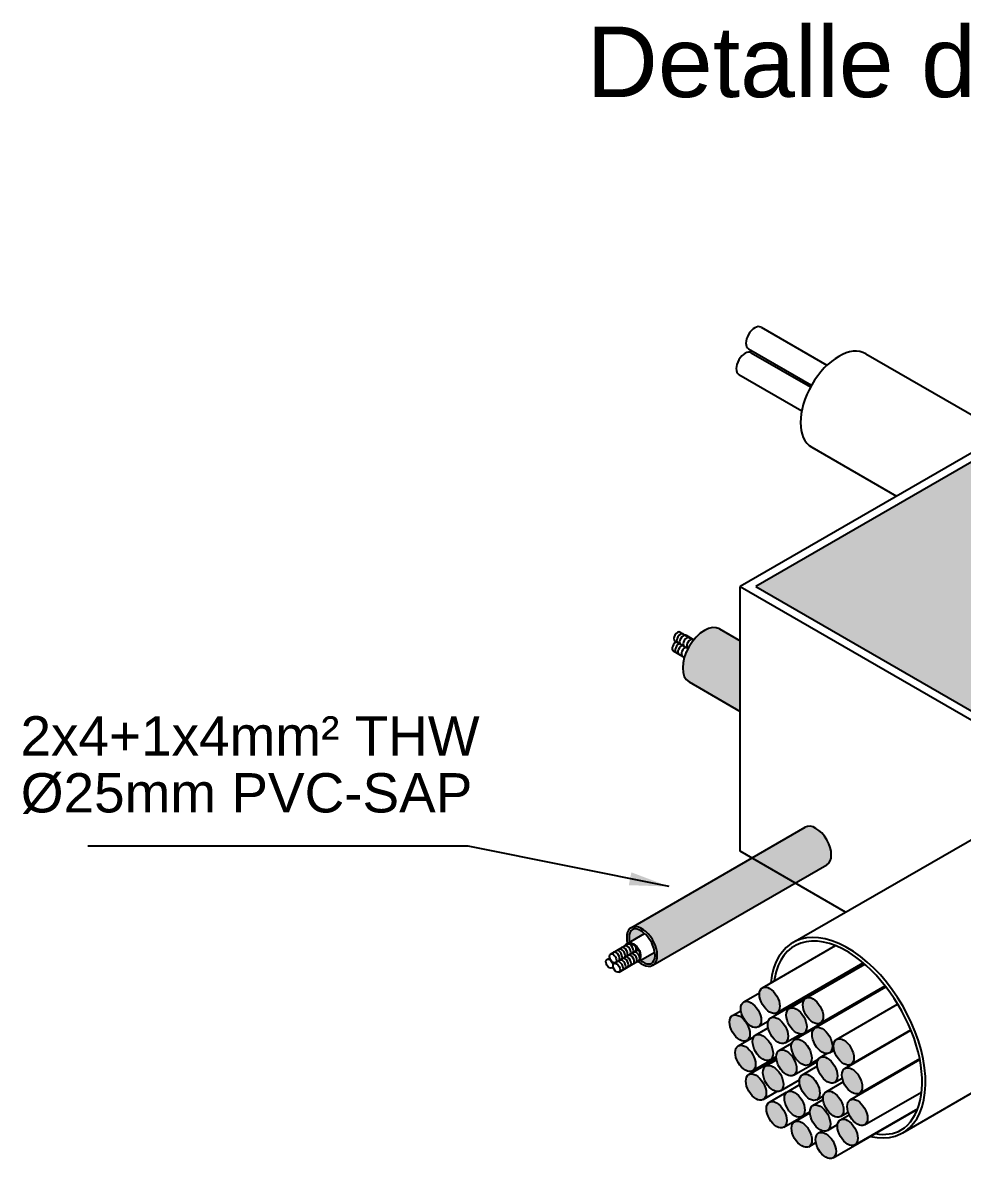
# Model space of a CAD drawing. Header units: millimetres. Extents: x 3354 to 3637, y 1117 to 1358.
# Drawn here: x 3613.99 to 3619.31, y 1351.71 to 1358.15 of the extents above; entities that cross this region are included whole.
import ezdxf

# ---------------------------------------------------------------- set-up
doc = ezdxf.new("R2010")
doc.units = ezdxf.units.MM
doc.layers.add('sombra', color=253, linetype='Continuous', lineweight=0)
doc.layers.add('TEXTO 1', color=255, linetype='Continuous', lineweight=18)
doc.layers.add('texto', color=7, linetype='Continuous', lineweight=9, true_color=0x000000)
doc.styles.add('1', font='arial.ttf')
doc.styles.get("Standard").update_dxf_attribs({"font": 'arial.ttf'})
doc.dimstyles.new('DIM_50DET', dxfattribs={"dimscale": 0.05, "dimtxt": 1.5, "dimasz": 2, "dimexe": 1, "dimexo": 1, "dimgap": 1, "dimtad": 1, "dimtih": 1, "dimtoh": 1, "dimzin": 0, "dimdsep": 46, "dimtxsty": 'Standard', "dimcen": 1, "dimclrd": 2, "dimclre": 2, "dimclrt": 2, "dimadec": 0, "dimazin": 0, "dimtfac": 1, "dimtofl": 0, "dimtmove": 2, "dimatfit": 3, "dimfxl": 1, "dimtolj": 1, "dimtzin": 0, "dimarcsym": 0})

msp = doc.modelspace()

# ---------------------------------------------------------------- hatches: boundary and pattern name
h = msp.add_hatch()
h.set_pattern_fill('DOTS', color=256, scale=0.03, angle=30, style=0)
h.set_pattern_definition([(29.99999999999999, (2684.757136628337, 727.2166966377812), (-0.003190270072383049, 0.05315070985523389), [0, -0.04762499999999999])])
edge = h.paths.add_edge_path()
edge.add_line((3622.835554904106, 1353.222314704794), (3622.339128960191, 1353.508926357145))
edge.add_ellipse((3622.492222069116, 1353.774091400091), major_axis=(-0.1530931089237246, -0.2651650429450846), ratio=0.5773502691875979, start_angle=180, end_angle=360, ccw=False)
edge.add_line((3622.64531517804, 1354.039256443036), (3623.248827360222, 1353.690818522194))
edge.add_line((3623.248827360222, 1353.690818522194), (3623.248827360222, 1354.960917668581))
edge.add_line((3623.248827360222, 1354.960917668581), (3620.650751148868, 1353.460917668581))
edge.add_line((3620.650751148868, 1353.460917668581), (3620.650751148868, 1351.960917668581))
edge.add_line((3620.650751148868, 1351.960917668581), (3621.337006147045, 1352.357127176511))
edge.add_line((3621.337006147045, 1352.357127176511), (3621.025632673728, 1352.536898735149))
edge.add_ellipse((3621.112235214107, 1352.686898735148), major_axis=(-0.08660254037834458, -0.1499999999997052), ratio=0.5773502691897625, start_angle=180, end_angle=360, ccw=False)
edge.add_line((3621.198837754486, 1352.836898735148), (3621.683416308558, 1352.557127176511))
edge.add_line((3621.683416308558, 1352.557127176511), (3622.835554904106, 1353.222314704794))
edge = h.paths.add_edge_path()
edge.add_ellipse((3619.894145857762, 1355.274091400091), major_axis=(-0.1530931089237246, -0.2651650429450846), ratio=0.5773502691875979, start_angle=117.13735231140569, end_angle=419.6687388485504, ccw=False)
edge.add_line((3620.100215427792, 1355.316381674737), (3620.650751148868, 1354.998529727975))
edge.add_line((3620.650751148868, 1354.998529727975), (3620.650751148868, 1356.409767077601))
edge.add_line((3620.650751148868, 1356.409767077601), (3618.14127035993, 1354.960917668581))
edge.add_line((3618.14127035993, 1354.960917668581), (3619.440308465607, 1354.210917668581))
edge.add_line((3619.440308465607, 1354.210917668581), (3620.433339002508, 1354.784244116374))
edge.add_line((3620.433339002508, 1354.784244116374), (3619.948971794757, 1355.063893654155))
h = msp.add_hatch(color=18)
h.set_gradient(color1=(51, 51, 51), color2=(51, 51, 51), rotation=300, one_color=1, tint=0.2000000029802322)
edge = h.paths.add_edge_path()
edge.add_ellipse((3621.67447027773, 1352.362292169818), major_axis=(-0.08660254037834458, -0.1499999999997052), ratio=0.5773502691897625, start_angle=180.0000000000378, end_angle=360.0000000000378, ccw=False)
edge.add_line((3621.752403304657, 1352.517297515742), (3621.198837754485, 1352.836898735148))
edge.add_ellipse((3621.112235214107, 1352.686898735148), major_axis=(-0.08660254037834458, -0.1499999999997052), ratio=0.5773502691897625, start_angle=180, end_angle=360)
edge.add_line((3621.02563267373, 1352.536898735148), (3621.579198223901, 1352.217297515743))
edge = h.paths.add_edge_path()
edge.add_line((3618.052674937514, 1354.653336684441), (3617.937139594215, 1354.720041045996))
edge.add_ellipse((3617.850537053837, 1354.570041045996), major_axis=(-0.08660254037834458, -0.1499999999997052), ratio=0.5773502691897625, start_angle=180, end_angle=254.0438781764396)
edge.add_ellipse((3617.850537053837, 1354.570041045996), major_axis=(-0.08660254037834458, -0.1499999999997052), ratio=0.5773502691897625, start_angle=254.0438781764396, end_angle=254.8796527911875)
edge.add_ellipse((3617.850537053837, 1354.570041045996), major_axis=(-0.08660254037834458, -0.1499999999997052), ratio=0.5773502691897625, start_angle=254.8796527911875, end_angle=273.8307443501911)
edge.add_ellipse((3617.850537053837, 1354.570041045996), major_axis=(-0.08660254037834458, -0.1499999999997052), ratio=0.5773502691897625, start_angle=273.8307443501911, end_angle=280.9261625994182)
edge.add_ellipse((3617.850537053837, 1354.570041045996), major_axis=(-0.08660254037834458, -0.1499999999997052), ratio=0.5773502691897625, start_angle=280.9261625994182, end_angle=288.9428290006692)
edge.add_ellipse((3617.850537053837, 1354.570041045996), major_axis=(-0.08660254037834458, -0.1499999999997052), ratio=0.5773502691897625, start_angle=288.9428290006692, end_angle=292.5027438886084)
edge.add_ellipse((3617.850537053837, 1354.570041045996), major_axis=(-0.08660254037834458, -0.1499999999997052), ratio=0.5773502691897625, start_angle=292.5027438886084, end_angle=360)
edge.add_line((3617.763934513457, 1354.420041045996), (3618.052674937514, 1354.253336684441))
edge.add_line((3618.052674937514, 1354.253336684441), (3618.052674937515, 1354.653336684441))
h = msp.add_hatch(color=16)
h.set_gradient(color1=(51, 51, 51), color2=(0, 0, 0), rotation=119.99999999999997, one_color=1)
edge = h.paths.add_edge_path()
edge.add_ellipse((3618.483084997448, 1353.490381826828), major_axis=(0.0612372435700806, -0.1060660171776928), ratio=0.5773502691894541, start_angle=1.491988957481756e-12, end_angle=180.0000000000015)
edge.add_line((3618.421847753878, 1353.596447844005), (3617.435889675227, 1353.027204681887))
edge.add_ellipse((3617.497126918797, 1352.921138664709), major_axis=(0.0612372435700806, -0.1060660171776928), ratio=0.5773502691894541, start_angle=-1.2437340046744794e-10, end_angle=179.9999999997498, ccw=False)
edge.add_line((3617.558364162367, 1352.815072647531), (3618.544322241018, 1353.38431580965))
h = msp.add_hatch(color=251)
edge = h.paths.add_edge_path()
edge.add_spline(control_points=[(3617.512290786593, 1352.993741066427), (3617.50100951487, 1353.004061416216), (3617.489300533166, 1353.011872013005), (3617.453130679482, 1353.025903543659), (3617.436703122457, 1353.019715310022), (3617.422729113423, 1352.986020391333), (3617.422139062689, 1352.966101391311), (3617.426683163893, 1352.944315482551)], knot_values=[8.359949032112912, 8.359949032112912, 8.359949032112912, 8.359949032112912, 8.801970693729796, 8.801970693729796, 9.84147684457876, 9.84147684457876, 10.48852423076978, 10.48852423076978, 10.48852423076978, 10.48852423076978], degree=3, periodic=0)
edge.add_line((3617.426683163893, 1352.944315482551), (3617.512290786501, 1352.993741066508))
edge = h.paths.add_edge_path()
edge.add_spline(control_points=[(3617.48835552967, 1352.842962740492), (3617.497008211116, 1352.835861220178), (3617.505765669758, 1352.830339139111), (3617.529970770133, 1352.820289258956), (3617.542928681513, 1352.820844107738), (3617.552006176576, 1352.826085001956), (3617.562401388872, 1352.832086680573), (3617.570071993306, 1352.845910155065), (3617.57121657223, 1352.874112210408), (3617.570693394947, 1352.881751245334), (3617.569407172378, 1352.889757928208)], knot_values=[5.301448947763249, 5.301448947763249, 5.301448947763249, 5.301448947763249, 5.637303839097104, 5.637303839097104, 6.283185307179586, 6.283185307179586, 6.283185307179586, 7.02282492503021, 7.02282492503021, 7.266086083412366, 7.266086083412366, 7.266086083412366, 7.266086083412366], degree=3, periodic=0)
edge.add_line((3617.569407172378, 1352.889757928208), (3617.488355529684, 1352.842962740481))
h = msp.add_hatch(color=16)
edge = h.paths.add_edge_path()
edge.add_ellipse((3618.051241152518, 1352.459167802451), major_axis=(0.04083971907389321, -0.07073646839954084), ratio=0.5773502691861866, start_angle=0, end_angle=179.9999999997036)
edge.add_ellipse((3618.051241152518, 1352.459167802451), major_axis=(0.04083971907389321, -0.07073646839954084), ratio=0.5773502691861866, start_angle=179.9999999997036, end_angle=359.9999999988983)
edge = h.paths.add_edge_path()
edge.add_ellipse((3618.114852585384, 1352.536071626291), major_axis=(0.04083971907389321, -0.07073646839954084), ratio=0.5773502691861866, start_angle=0, end_angle=179.9999999993262)
edge.add_ellipse((3618.114852585384, 1352.536071626291), major_axis=(0.04083971907389321, -0.07073646839954084), ratio=0.5773502691861866, start_angle=179.9999999993262, end_angle=234.9699469123529)
edge.add_ellipse((3618.114852585384, 1352.536071626291), major_axis=(0.04083971907389321, -0.07073646839954084), ratio=0.5773502691861866, start_angle=234.9699469123529, end_angle=359.9999999990179)
edge = h.paths.add_edge_path()
edge.add_ellipse((3618.220299318731, 1352.616322914644), major_axis=(0.04083971907389321, -0.07073646839954084), ratio=0.5773502691861866, start_angle=0, end_angle=179.9999999993952)
edge.add_ellipse((3618.220299318731, 1352.616322914644), major_axis=(0.04083971907389321, -0.07073646839954084), ratio=0.5773502691861866, start_angle=179.9999999993953, end_angle=217.3817362406751)
edge.add_ellipse((3618.220299318731, 1352.616322914644), major_axis=(0.04083971907389321, -0.07073646839954084), ratio=0.5773502691861866, start_angle=217.3817362406751, end_angle=359.9999999992066)
edge = h.paths.add_edge_path()
edge.add_ellipse((3618.083046868951, 1352.286953492947), major_axis=(0.04083971907389321, -0.07073646839954084), ratio=0.5773502691861866, start_angle=0, end_angle=179.9999999993952)
edge.add_ellipse((3618.083046868951, 1352.286953492947), major_axis=(0.04083971907389321, -0.07073646839954084), ratio=0.5773502691861866, start_angle=179.9999999993953, end_angle=359.9999999995149)
edge = h.paths.add_edge_path()
edge.add_ellipse((3618.181793253872, 1352.348815691469), major_axis=(0.04083971907389321, -0.07073646839954084), ratio=0.5773502691861866, start_angle=0, end_angle=179.9999999988983)
edge.add_ellipse((3618.181793253872, 1352.348815691469), major_axis=(0.04083971907389321, -0.07073646839954084), ratio=0.5773502691861866, start_angle=179.9999999988983, end_angle=194.2553910736264)
edge.add_ellipse((3618.181793253872, 1352.348815691469), major_axis=(0.04083971907389321, -0.07073646839954084), ratio=0.5773502691861866, start_angle=194.2553910736264, end_angle=198.4560628710897)
edge.add_ellipse((3618.181793253872, 1352.348815691469), major_axis=(0.04083971907389321, -0.07073646839954084), ratio=0.5773502691861866, start_angle=198.4560628710897, end_angle=359.9999999995149)
edge = h.paths.add_edge_path()
edge.add_ellipse((3618.267159880534, 1352.445786730395), major_axis=(0.04083971907389321, -0.07073646839954084), ratio=0.5773502691861866, start_angle=0, end_angle=179.999999999087)
edge.add_ellipse((3618.267159880534, 1352.445786730395), major_axis=(0.04083971907389321, -0.07073646839954084), ratio=0.5773502691861866, start_angle=179.999999999087, end_angle=207.1751390968143)
edge.add_ellipse((3618.267159880534, 1352.445786730395), major_axis=(0.04083971907389321, -0.07073646839954084), ratio=0.5773502691861866, start_angle=207.1751390968143, end_angle=240.3689558885702)
edge.add_ellipse((3618.267159880534, 1352.445786730395), major_axis=(0.04083971907389321, -0.07073646839954084), ratio=0.5773502691861866, start_angle=240.3689558885702, end_angle=359.9999999995149)
edge = h.paths.add_edge_path()
edge.add_ellipse((3618.372606613879, 1352.499293446628), major_axis=(0.04083971907389321, -0.07073646839954084), ratio=0.5773502691861866, start_angle=0, end_angle=179.9999999993262)
edge.add_ellipse((3618.372606613879, 1352.499293446628), major_axis=(0.04083971907389321, -0.07073646839954084), ratio=0.5773502691861866, start_angle=179.9999999993262, end_angle=337.1945388351264)
edge.add_ellipse((3618.372606613879, 1352.499293446628), major_axis=(0.04083971907389321, -0.07073646839954084), ratio=0.5773502691861866, start_angle=337.1945388351264, end_angle=359.9999999993953)
edge = h.paths.add_edge_path()
edge.add_ellipse((3618.466327737482, 1352.557808180636), major_axis=(0.04083971907389321, -0.07073646839954084), ratio=0.5773502691861866, start_angle=0, end_angle=179.9999999993952)
edge.add_ellipse((3618.466327737482, 1352.557808180636), major_axis=(0.04083971907389321, -0.07073646839954084), ratio=0.5773502691861866, start_angle=179.9999999993953, end_angle=197.5798622026328)
edge.add_ellipse((3618.466327737482, 1352.557808180636), major_axis=(0.04083971907389321, -0.07073646839954084), ratio=0.5773502691861866, start_angle=197.5798622026328, end_angle=359.9999999993263)
edge = h.paths.add_edge_path()
edge.add_ellipse((3618.143308127603, 1352.124781576984), major_axis=(0.04083971907389321, -0.07073646839954084), ratio=0.5773502691861866, start_angle=0, end_angle=179.9999999993262)
edge.add_ellipse((3618.143308127603, 1352.124781576984), major_axis=(0.04083971907389321, -0.07073646839954084), ratio=0.5773502691861866, start_angle=179.9999999993262, end_angle=359.9999999992066)
edge = h.paths.add_edge_path()
edge.add_ellipse((3618.240379425419, 1352.173271489445), major_axis=(0.04083971907389321, -0.07073646839954084), ratio=0.5773502691861866, start_angle=0, end_angle=179.9999999993952)
edge.add_ellipse((3618.240379425419, 1352.173271489445), major_axis=(0.04083971907389321, -0.07073646839954084), ratio=0.5773502691861866, start_angle=179.9999999993953, end_angle=336.9121290347774)
edge.add_ellipse((3618.240379425419, 1352.173271489445), major_axis=(0.04083971907389321, -0.07073646839954084), ratio=0.5773502691861866, start_angle=336.9121290347774, end_angle=359.9999999990869)
edge = h.paths.add_edge_path()
edge.add_ellipse((3618.31569552944, 1352.261878260086), major_axis=(0.04083971907389321, -0.07073646839954084), ratio=0.5773502691861866, start_angle=0, end_angle=179.9999999993952)
edge.add_ellipse((3618.31569552944, 1352.261878260086), major_axis=(0.04083971907389321, -0.07073646839954084), ratio=0.5773502691861866, start_angle=179.9999999993953, end_angle=222.1443925217631)
edge.add_ellipse((3618.31569552944, 1352.261878260086), major_axis=(0.04083971907389321, -0.07073646839954084), ratio=0.5773502691861866, start_angle=222.1443925217631, end_angle=226.3680803228982)
edge.add_ellipse((3618.31569552944, 1352.261878260086), major_axis=(0.04083971907389321, -0.07073646839954084), ratio=0.5773502691861866, start_angle=226.3680803228982, end_angle=233.0105254712066)
edge.add_ellipse((3618.31569552944, 1352.261878260086), major_axis=(0.04083971907389321, -0.07073646839954084), ratio=0.5773502691861866, start_angle=233.0105254712066, end_angle=238.5621868200602)
edge.add_ellipse((3618.31569552944, 1352.261878260086), major_axis=(0.04083971907389321, -0.07073646839954084), ratio=0.5773502691861866, start_angle=238.5621868200602, end_angle=359.9999999990179)
edge = h.paths.add_edge_path()
edge.add_ellipse((3618.401062156101, 1352.322071119349), major_axis=(0.04083971907389321, -0.07073646839954084), ratio=0.5773502691861866, start_angle=0, end_angle=179.9999999993952)
edge.add_ellipse((3618.401062156101, 1352.322071119349), major_axis=(0.04083971907389321, -0.07073646839954084), ratio=0.5773502691861866, start_angle=179.9999999993953, end_angle=207.8268667573323)
edge.add_ellipse((3618.401062156101, 1352.322071119349), major_axis=(0.04083971907389321, -0.07073646839954084), ratio=0.5773502691861866, start_angle=207.8268667573323, end_angle=359.9999999992066)
edge = h.paths.add_edge_path()
edge.add_ellipse((3618.518213560605, 1352.388941335646), major_axis=(0.04083971907389321, -0.07073646839954084), ratio=0.5773502691861866, start_angle=0, end_angle=179.9999999993262)
edge.add_ellipse((3618.518213560605, 1352.388941335646), major_axis=(0.04083971907389321, -0.07073646839954084), ratio=0.5773502691861866, start_angle=179.9999999993262, end_angle=342.4585439912758)
edge.add_ellipse((3618.518213560605, 1352.388941335646), major_axis=(0.04083971907389321, -0.07073646839954084), ratio=0.5773502691861866, start_angle=342.4585439912758, end_angle=359.999999998093)
edge = h.paths.add_edge_path()
edge.add_ellipse((3618.640390226428, 1352.323740458608), major_axis=(0.04083971907389321, -0.07073646839954084), ratio=0.5773502691861866, start_angle=0, end_angle=179.9999999993262)
edge.add_ellipse((3618.640390226428, 1352.323740458608), major_axis=(0.04083971907389321, -0.07073646839954084), ratio=0.5773502691861866, start_angle=179.9999999993262, end_angle=243.9464470479289)
edge.add_ellipse((3618.640390226428, 1352.323740458608), major_axis=(0.04083971907389321, -0.07073646839954084), ratio=0.5773502691861866, start_angle=243.9464470479289, end_angle=359.9999999993953)
edge = h.paths.add_edge_path()
edge.add_ellipse((3618.68777425295, 1352.159714697467), major_axis=(0.04083971907389321, -0.07073646839954084), ratio=0.5773502691861866, start_angle=0, end_angle=179.9999999993262)
edge.add_ellipse((3618.68777425295, 1352.159714697467), major_axis=(0.04083971907389321, -0.07073646839954084), ratio=0.5773502691861866, start_angle=179.9999999993262, end_angle=239.009600349886)
edge.add_ellipse((3618.68777425295, 1352.159714697467), major_axis=(0.04083971907389321, -0.07073646839954084), ratio=0.5773502691861866, start_angle=239.009600349886, end_angle=255.3404022993877)
edge.add_ellipse((3618.68777425295, 1352.159714697467), major_axis=(0.04083971907389321, -0.07073646839954084), ratio=0.5773502691861866, start_angle=255.3404022993877, end_angle=359.9999999992066)
edge = h.paths.add_edge_path()
edge.add_ellipse((3618.547192567547, 1352.221427534055), major_axis=(0.04083971907389321, -0.07073646839954084), ratio=0.5773502691861866, start_angle=0, end_angle=179.9999999987095)
edge.add_ellipse((3618.547192567547, 1352.221427534055), major_axis=(0.04083971907389321, -0.07073646839954084), ratio=0.5773502691861866, start_angle=179.9999999987096, end_angle=195.9225695841136)
edge.add_ellipse((3618.547192567547, 1352.221427534055), major_axis=(0.04083971907389321, -0.07073646839954084), ratio=0.5773502691861866, start_angle=195.9225695841136, end_angle=212.2212469647989)
edge.add_ellipse((3618.547192567547, 1352.221427534055), major_axis=(0.04083971907389321, -0.07073646839954084), ratio=0.5773502691861866, start_angle=212.2212469647989, end_angle=234.8941782910782)
edge.add_ellipse((3618.547192567547, 1352.221427534055), major_axis=(0.04083971907389321, -0.07073646839954084), ratio=0.5773502691861866, start_angle=234.8941782910782, end_angle=359.9999999988983)
edge = h.paths.add_edge_path()
edge.add_ellipse((3618.447064235761, 1352.123542751534), major_axis=(0.04083971907389321, -0.07073646839954084), ratio=0.5773502691861866, start_angle=0, end_angle=179.9999999997036)
edge.add_ellipse((3618.447064235761, 1352.123542751534), major_axis=(0.04083971907389321, -0.07073646839954084), ratio=0.5773502691861866, start_angle=179.9999999997036, end_angle=217.5821252611236)
edge.add_ellipse((3618.447064235761, 1352.123542751534), major_axis=(0.04083971907389321, -0.07073646839954084), ratio=0.5773502691861866, start_angle=217.5821252611236, end_angle=239.5861015063993)
edge.add_ellipse((3618.447064235761, 1352.123542751534), major_axis=(0.04083971907389321, -0.07073646839954084), ratio=0.5773502691861866, start_angle=239.5861015063993, end_angle=359.9999999998232)
edge = h.paths.add_edge_path()
edge.add_ellipse((3618.361865117811, 1352.02778418007), major_axis=(0.04083971907389321, -0.07073646839954084), ratio=0.5773502691861866, start_angle=0, end_angle=179.9999999997036)
edge.add_ellipse((3618.361865117811, 1352.02778418007), major_axis=(0.04083971907389321, -0.07073646839954084), ratio=0.5773502691861866, start_angle=179.9999999997036, end_angle=186.1779550056683)
edge.add_ellipse((3618.361865117811, 1352.02778418007), major_axis=(0.04083971907389321, -0.07073646839954084), ratio=0.5773502691861866, start_angle=186.1779550056683, end_angle=359.9999999993953)
edge = h.paths.add_edge_path()
edge.add_ellipse((3618.259621988554, 1351.968206340534), major_axis=(0.04083971907389321, -0.07073646839954084), ratio=0.5773502691861866, start_angle=0, end_angle=179.9999999992066)
edge.add_ellipse((3618.259621988554, 1351.968206340534), major_axis=(0.04083971907389321, -0.07073646839954084), ratio=0.5773502691861866, start_angle=179.9999999992066, end_angle=359.9999999992066)
edge = h.paths.add_edge_path()
edge.add_ellipse((3618.40233941002, 1351.857555505685), major_axis=(0.04083971907389321, -0.07073646839954084), ratio=0.5773502691861866, start_angle=0, end_angle=179.999999999087)
edge.add_ellipse((3618.40233941002, 1351.857555505685), major_axis=(0.04083971907389321, -0.07073646839954084), ratio=0.5773502691861866, start_angle=179.999999999087, end_angle=359.9999999997036)
edge = h.paths.add_edge_path()
edge.add_ellipse((3618.506718275337, 1351.949052869042), major_axis=(0.04083971907389321, -0.07073646839954084), ratio=0.5773502691861866, start_angle=0, end_angle=179.999999999087)
edge.add_ellipse((3618.506718275337, 1351.949052869042), major_axis=(0.04083971907389321, -0.07073646839954084), ratio=0.5773502691861866, start_angle=179.999999999087, end_angle=223.82281254922)
edge.add_ellipse((3618.506718275337, 1351.949052869042), major_axis=(0.04083971907389321, -0.07073646839954084), ratio=0.5773502691861866, start_angle=223.82281254922, end_angle=224.3012878388178)
edge.add_ellipse((3618.506718275337, 1351.949052869042), major_axis=(0.04083971907389321, -0.07073646839954084), ratio=0.5773502691861866, start_angle=224.3012878388178, end_angle=228.0230107672215)
edge.add_ellipse((3618.506718275337, 1351.949052869042), major_axis=(0.04083971907389321, -0.07073646839954084), ratio=0.5773502691861866, start_angle=228.0230107672215, end_angle=327.4142526538119)
edge.add_ellipse((3618.506718275337, 1351.949052869042), major_axis=(0.04083971907389321, -0.07073646839954084), ratio=0.5773502691861866, start_angle=327.4142526538119, end_angle=359.9999999995149)
edge = h.paths.add_edge_path()
edge.add_ellipse((3618.581280590161, 1352.02778418007), major_axis=(0.04083971907389321, -0.07073646839954084), ratio=0.5773502691861866, start_angle=0, end_angle=179.9999999995149)
edge.add_ellipse((3618.581280590161, 1352.02778418007), major_axis=(0.04083971907389321, -0.07073646839954084), ratio=0.5773502691861866, start_angle=179.9999999995149, end_angle=213.1850653020571)
edge.add_ellipse((3618.581280590161, 1352.02778418007), major_axis=(0.04083971907389321, -0.07073646839954084), ratio=0.5773502691861866, start_angle=213.1850653020571, end_angle=231.5621473485266)
edge.add_ellipse((3618.581280590161, 1352.02778418007), major_axis=(0.04083971907389321, -0.07073646839954084), ratio=0.5773502691861866, start_angle=231.5621473485266, end_angle=359.99999999859)
edge = h.paths.add_edge_path()
edge.add_ellipse((3618.717611742033, 1351.980972392863), major_axis=(0.04083971907389321, -0.07073646839954084), ratio=0.5773502691861866, start_angle=0, end_angle=179.9999999992066)
edge.add_ellipse((3618.717611742033, 1351.980972392863), major_axis=(0.04083971907389321, -0.07073646839954084), ratio=0.5773502691861866, start_angle=179.9999999992066, end_angle=250.6776233459897)
edge.add_ellipse((3618.717611742033, 1351.980972392863), major_axis=(0.04083971907389321, -0.07073646839954084), ratio=0.5773502691861866, start_angle=250.6776233459897, end_angle=261.762376691148)
edge.add_ellipse((3618.717611742033, 1351.980972392863), major_axis=(0.04083971907389321, -0.07073646839954084), ratio=0.5773502691861866, start_angle=261.762376691148, end_angle=359.9999999993953)
edge = h.paths.add_edge_path()
edge.add_ellipse((3618.662229174577, 1351.868195346958), major_axis=(0.04083971907389321, -0.07073646839954084), ratio=0.5773502691861866, start_angle=0, end_angle=179.9999999998232)
edge.add_ellipse((3618.662229174577, 1351.868195346958), major_axis=(0.04083971907389321, -0.07073646839954084), ratio=0.5773502691861866, start_angle=179.9999999998232, end_angle=215.9753771913784)
edge.add_ellipse((3618.662229174577, 1351.868195346958), major_axis=(0.04083971907389321, -0.07073646839954084), ratio=0.5773502691861866, start_angle=215.9753771913784, end_angle=359.9999999993953)
edge = h.paths.add_edge_path()
edge.add_ellipse((3618.538670561891, 1351.793716458041), major_axis=(0.04083971907389321, -0.07073646839954084), ratio=0.5773502691861866, start_angle=0, end_angle=180.0000000003202)
edge.add_ellipse((3618.538670561891, 1351.793716458041), major_axis=(0.04083971907389321, -0.07073646839954084), ratio=0.5773502691861866, start_angle=180.0000000003202, end_angle=239.2416391745689)
edge.add_ellipse((3618.538670561891, 1351.793716458041), major_axis=(0.04083971907389321, -0.07073646839954084), ratio=0.5773502691861866, start_angle=239.2416391745689, end_angle=359.9999999992066)

# ---------------------------------------------------------------- linework, layer by layer
for p, q in [((3620.650751148868, 1356.460917668581), (3618.052674937514, 1354.960917668581)), ((3620.650751148868, 1356.409767077601), (3618.14127035993, 1354.960917668581)), ((3618.171707020661, 1356.429806522729), (3618.545365728261, 1356.214074567311)), ((3618.100866259977, 1356.307106725976), (3618.457675149294, 1356.101103017679)), ((3618.116653294833, 1356.285382962332), (3618.452348725812, 1356.09156911489)), ((3618.764869170022, 1356.27963299034), (3619.550813022772, 1355.825868095388)), ((3618.045812534148, 1356.162683165579), (3618.402326504803, 1355.956849728651)), ((3618.458682952175, 1355.74930290445), (3618.938440587076, 1355.472314704794)), ((3618.052674937514, 1353.460917668581), (3618.052674937514, 1354.960917668581)), ((3618.052674937514, 1354.960917668581), (3620.650751148868, 1353.460917668581)), ((3618.14127035993, 1354.960917668581), (3620.650751148868, 1353.512068259562)), ((3617.71211225484, 1354.702130112246), (3617.789522732091, 1354.657437152368)), ((3617.937139594215, 1354.720041045995), (3618.052674937514, 1354.653336684441)), ((3617.683736355911, 1354.652981613592), (3617.758342148873, 1354.609907938943)), ((3617.74819294595, 1354.684109668819), (3617.791078228235, 1354.659349839548)), ((3617.673715554095, 1354.595583451187), (3617.737383137495, 1354.558824954773)), ((3617.763934513458, 1354.420041045996), (3618.052674937514, 1354.253336684441)), ((3618.352638730348, 1352.943281780616), (3619.611546912992, 1353.670112758751)), ((3617.435889675227, 1353.027204681886), (3618.421847753878, 1353.596447844006)), ((3618.650942662819, 1353.115507636329), (3618.052674937514, 1353.460917668581)), ((3617.558364162367, 1352.815072647531), (3618.544322241018, 1353.38431580965)), ((3617.411071573437, 1352.935302126599), (3617.512290786503, 1352.99374106651)), ((3617.318838944988, 1352.878357610474), (3617.413815036309, 1352.933192082364)), ((3617.347067358812, 1352.829464563516), (3617.476588019586, 1352.904243351879)), ((3617.414620821041, 1352.937115953003), (3617.414240319749, 1352.937335635527)), ((3618.179459599658, 1352.687059383042), (3618.593300014012, 1352.925990257671)), ((3617.298486636645, 1352.848133859753), (3617.314117388417, 1352.857158278496)), ((3617.338853555769, 1352.82482800813), (3617.345885931085, 1352.828888151912)), ((3617.367081969593, 1352.775934961172), (3617.470226100569, 1352.835485252956)), ((3617.47372111898, 1352.834513559521), (3617.569407172426, 1352.889757928237)), ((3617.326715050469, 1352.799240812795), (3617.334155864739, 1352.803536768917)), ((3618.226320161461, 1352.516523198794), (3618.756976922234, 1352.822898022468)), ((3618.261139037804, 1352.545586446245), (3618.750756657128, 1352.82826731056)), ((3618.425488018409, 1352.628544649035), (3618.759019164525, 1352.821108946029)), ((3618.074012866309, 1352.60680809469), (3618.163053027949, 1352.658215455981)), ((3618.360222437028, 1352.39280758775), (3618.878626043299, 1352.692108049381)), ((3618.413446332954, 1352.428556978228), (3618.875941300401, 1352.695578572183)), ((3618.477373841532, 1352.459677804045), (3618.879034882148, 1352.691576913966)), ((3618.507167456555, 1352.487071712237), (3618.873572587891, 1352.698615813445)), ((3618.331766894806, 1352.570029915026), (3618.415060342022, 1352.618119409198)), ((3618.599550507355, 1352.394476927007), (3618.945739112118, 1352.594349011156)), ((3618.974809125013, 1351.865651046088), (3620.233717307658, 1352.592482024221)), ((3618.010401433445, 1352.52990427085), (3618.057968692723, 1352.5573672408)), ((3618.140953534799, 1352.419552159868), (3618.211469202797, 1352.460264399767)), ((3618.155692304457, 1352.465335157892), (3618.212176280875, 1352.497946196881)), ((3618.646934533877, 1352.230451165866), (3619.021217194293, 1352.44654336061)), ((3618.681229945501, 1352.253003990208), (3619.020293292622, 1352.44876230494)), ((3618.042207149878, 1352.357689961347), (3618.130125126521, 1352.408449428829)), ((3618.092080871591, 1352.388431334053), (3618.132154526123, 1352.411567869284)), ((3618.307999599607, 1352.375050261996), (3618.394424121274, 1352.424947482846)), ((3618.274855810367, 1352.332614728486), (3618.345881015728, 1352.37362114992)), ((3618.506352848472, 1352.292164002454), (3618.544845278248, 1352.314387617146)), ((3618.559053279678, 1352.318204867247), (3618.585763224239, 1352.333625860928)), ((3618.10246840853, 1352.195518045384), (3618.258503000685, 1352.285604659167)), ((3618.123886588024, 1352.216217024549), (3618.257955908452, 1352.293621982788)), ((3618.199539706346, 1352.244007957844), (3618.259549916989, 1352.278654869113)), ((3618.222632972946, 1352.278079223069), (3618.258011163081, 1352.298504830668)), ((3618.356535248513, 1352.191141791688), (3618.490867017767, 1352.268698274825)), ((3618.441901875174, 1352.251334650951), (3618.49671584446, 1352.282981510873)), ((3618.67677202296, 1352.051708861262), (3619.072087732409, 1352.279944492526)), ((3618.728613972024, 1352.088978229068), (3619.070798343562, 1352.286538468088)), ((3618.406224516688, 1352.194279219933), (3618.4902955013, 1352.242817625531)), ((3618.281219144494, 1352.102535021046), (3618.389791515685, 1352.165219308779)), ((3618.321025398738, 1352.098520648469), (3618.391169613162, 1352.139018429549)), ((3618.540440871087, 1352.098520648469), (3618.637928466725, 1352.154805138054)), ((3618.58803228662, 1352.150691065656), (3618.631736112882, 1352.175923481512)), ((3618.184147846676, 1352.054045108586), (3618.261933083031, 1352.098954435734)), ((3618.218782269481, 1352.038942808933), (3618.316867536159, 1352.095572364053)), ((3618.487903954834, 1352.052806283135), (3618.524748122989, 1352.074078273538)), ((3618.758451461106, 1351.910235924464), (3619.080937488245, 1352.096423319042)), ((3618.465878556264, 1352.01978933744), (3618.523902895568, 1352.053289705356)), ((3618.300461707628, 1351.897469872135), (3618.448966485252, 1351.983209145471)), ((3618.361499690945, 1351.928291974084), (3618.449042562064, 1351.978834874289)), ((3618.402704836884, 1351.957047711672), (3618.448974380593, 1351.983761445188)), ((3618.621389455504, 1351.938931815357), (3618.671341924897, 1351.967771887008)), ((3618.622120309234, 1351.957047711672), (3618.665559283534, 1351.982127215176)), ((3618.497830842818, 1351.864452926441), (3618.519134578681, 1351.876752644077)), ((3618.54755799441, 1351.878316400642), (3618.605188051291, 1351.911589129496)), ((3618.443179129094, 1351.786819037286), (3618.482689505494, 1351.809630363737))]:
    msp.add_line(p, q)
for points in [[(3618.579510280964, 1351.722979989643), (3619.058245893078, 1351.999378124164)], [(3618.70306889365, 1351.79745887856), (3619.059733985485, 1352.003379565341)]]:
    msp.add_lwpolyline(points)
for centre, major_axis, ratio, start_param, end_param in [((3618.136286640319, 1356.368456624352), (-0.0354203803422946, -0.06134989837638066), 0.5773502691889173, 3.141592653589793, 6.283185307179586), ((3618.611776061099, 1356.014467947396), (-0.1530931089237246, -0.2651650429450846), 0.5773502691875978, 3.141592653589793, 6.283185307179586), ((3618.08123291449, 1356.224033063955), (-0.0354203803422946, -0.06134989837638066), 0.5773502691889173, 3.141592653589793, 6.283185307179586), ((3617.697924305376, 1354.677555862919), (-0.01418794946421345, -0.02457424932715312), 0.577350269188793, 3.141592653589793, 6.283185307179586), ((3617.850537053837, 1354.570041045996), (-0.08660254037834458, -0.1499999999997052), 0.5773502691897625, 3.141592653589793, 6.283185307179586), ((3617.687903503559, 1354.620157700514), (-0.01418794946421345, -0.02457424932715312), 0.577350269188793, 3.522439728230639, 6.283185307179586), ((3617.704689270056, 1354.610466433709), (-0.01418794946421345, -0.02457424932715312), 0.577350269188793, 3.522439728230639, 6.283185307179586), ((3617.714710071873, 1354.667864596114), (-0.01418794946421345, -0.02457424932715312), 0.577350269188793, 3.141592653589793, 6.283185307179586), ((3617.730656813889, 1354.658657740318), (-0.01418794946421345, -0.02457424932715312), 0.577350269188793, 3.141592653589793, 6.283185307179586), ((3617.75038180451, 1354.647269511673), (-0.01418794946421345, -0.02457424932715312), 0.577350269188793, 3.141592653589793, 6.283185307179586), ((3617.734004996486, 1354.659535419492), (-0.01418794946421345, -0.02457424932715312), 0.577350269188793, 3.141592653589793, 3.558818770507822), ((3617.770526307371, 1354.635639077524), (-0.01418794946421345, -0.02457424932715312), 0.577350269188793, 3.141592653589793, 6.283185307179586), ((3617.720636012073, 1354.601259577913), (-0.01418794946421345, -0.02457424932715312), 0.577350269188793, 3.522439728230639, 6.283185307179586), ((3617.740361002694, 1354.589871349268), (-0.01418794946421345, -0.02457424932715312), 0.577350269188793, 3.522439728230639, 6.283185307179586), ((3617.760505505555, 1354.578240915119), (-0.01418794946421345, -0.02457424932715312), 0.577350269188793, 4.53223124844342, 5.413858959700518), ((3618.483084997448, 1353.490381826828), (0.0612372435700806, -0.1060660171776928), 0.5773502691894541, 0, 3.141592653589793), ((3617.497126918797, 1352.921138664709), (0.0612372435700806, -0.1060660171776928), 0.5773502691894541, 5.255706024330026, 10.52716187148613), ((3618.663723927681, 1352.404466413352), (0.3110851973326915, -0.5388153672645947), 0.5773502691897647, 5.790175956193903, 10.09686079846115), ((3617.365117363556, 1352.872481103254), (0.0141142069119375, -0.02444652347888133), 0.5773502691861858, 0, 3.141592653589793), ((3617.381254700797, 1352.881797999255), (0.0141142069119375, -0.02444652347888133), 0.5773502691861858, 6.283185307179586, 9.42477796076938), ((3617.396041432913, 1352.890335123022), (0.0141142069119375, -0.02444652347888133), 0.5773502691861858, 0, 3.141592653589793), ((3617.413793398569, 1352.900584225172), (0.0141142069119375, -0.02444652347888133), 0.5773502691861858, 6.283185307179586, 9.42477796076938), ((3617.428580130685, 1352.90912134894), (0.0141142069119375, -0.02444652347888133), 0.5773502691861858, 0, 3.061043079654734), ((3617.44441479494, 1352.91826349661), (0.0141142069119375, -0.02444652347888133), 0.5773502691861858, 6.283185307179586, 7.786457982454002), ((3617.479216137837, 1352.873271018033), (0.0141142069119375, -0.02444652347888133), 0.5773502691861858, 2.262211257384274, 3.061043079654734), ((3617.350330631441, 1352.863943979487), (0.0141142069119375, -0.02444652347888133), 0.5773502691861858, 6.283185307179586, 9.42477796076938), ((3617.370345242222, 1352.810414377143), (0.0141142069119375, -0.02444652347888133), 0.5773502691861858, 6.283185307179586, 9.42477796076938), ((3617.385131974338, 1352.81895150091), (0.0141142069119375, -0.02444652347888133), 0.5773502691861858, 0, 3.061043079654734), ((3617.401269311579, 1352.828268396911), (0.0141142069119375, -0.02444652347888133), 0.5773502691861858, 6.283185307179586, 9.42477796076938), ((3617.416056043695, 1352.836805520678), (0.0141142069119375, -0.02444652347888133), 0.5773502691861858, 0, 3.061043079654734), ((3617.433808009351, 1352.847054622829), (0.0141142069119375, -0.02444652347888133), 0.5773502691861858, 6.283185307179586, 9.42477796076938), ((3617.448594741466, 1352.855591746596), (0.0141142069119375, -0.02444652347888133), 0.5773502691861858, 0, 3.061043079654734), ((3617.464429405722, 1352.864733894266), (0.0141142069119375, -0.02444652347888133), 0.5773502691861858, 7.097818669369707, 9.42477796076938)]:
    msp.add_ellipse(centre, major_axis=major_axis, ratio=ratio, start_param=start_param, end_param=end_param)
at = {"extrusion": (0, 0, -0.9999999999999998)}
msp.add_ellipse((3617.442020568439, 1352.88433866766), major_axis=(-0.02820553213010667, 0.04885341470396291), ratio=0.7071067811859518, start_param=0, end_param=3.141592653589793, dxfattribs=at)
for centre, major_axis, ratio in [((3617.312600843558, 1352.823687336274), (0.0141142069119375, -0.02444652347888133), 0.5773502691861858), ((3617.332953151899, 1352.853911086996), (0.0141142069119375, -0.02444652347888133), 0.5773502691861858), ((3617.352967762681, 1352.800381484652), (0.0141142069119375, -0.02444652347888133), 0.5773502691861858), ((3618.220299318731, 1352.616322914644), (0.04083971907389321, -0.07073646839954084), 0.5773502691861865), ((3618.466327737482, 1352.557808180636), (0.04083971907389321, -0.07073646839954084), 0.5773502691861865), ((3618.114852585384, 1352.536071626291), (0.04083971907389321, -0.07073646839954084), 0.5773502691861865), ((3618.372606613879, 1352.499293446628), (0.04083971907389321, -0.07073646839954084), 0.5773502691861865), ((3618.051241152518, 1352.459167802451), (0.04083971907389321, -0.07073646839954084), 0.5773502691861865), ((3618.267159880534, 1352.445786730395), (0.04083971907389321, -0.07073646839954084), 0.5773502691861865), ((3618.518213560605, 1352.388941335646), (0.04083971907389321, -0.07073646839954084), 0.5773502691861865), ((3618.181793253872, 1352.348815691469), (0.04083971907389321, -0.07073646839954084), 0.5773502691861865), ((3618.401062156101, 1352.322071119349), (0.04083971907389321, -0.07073646839954084), 0.5773502691861865), ((3618.640390226428, 1352.323740458608), (0.04083971907389321, -0.07073646839954084), 0.5773502691861865), ((3618.083046868951, 1352.286953492947), (0.04083971907389321, -0.07073646839954084), 0.5773502691861865), ((3618.31569552944, 1352.261878260086), (0.04083971907389321, -0.07073646839954084), 0.5773502691861865), ((3618.240379425419, 1352.173271489445), (0.04083971907389321, -0.07073646839954084), 0.5773502691861865), ((3618.547192567547, 1352.221427534055), (0.04083971907389321, -0.07073646839954084), 0.5773502691861865), ((3618.143308127603, 1352.124781576984), (0.04083971907389321, -0.07073646839954084), 0.5773502691861865), ((3618.447064235761, 1352.123542751534), (0.04083971907389321, -0.07073646839954084), 0.5773502691861865), ((3618.68777425295, 1352.159714697467), (0.04083971907389321, -0.07073646839954084), 0.5773502691861865), ((3618.361865117811, 1352.02778418007), (0.04083971907389321, -0.07073646839954084), 0.5773502691861865), ((3618.581280590161, 1352.02778418007), (0.04083971907389321, -0.07073646839954084), 0.5773502691861865), ((3618.717611742033, 1351.980972392863), (0.04083971907389321, -0.07073646839954084), 0.5773502691861865), ((3618.259621988554, 1351.968206340534), (0.04083971907389321, -0.07073646839954084), 0.5773502691861865), ((3618.506718275337, 1351.949052869042), (0.04083971907389321, -0.07073646839954084), 0.5773502691861865), ((3618.40233941002, 1351.857555505685), (0.04083971907389321, -0.07073646839954084), 0.5773502691861865), ((3618.662229174577, 1351.868195346958), (0.04083971907389321, -0.07073646839954084), 0.5773502691861865), ((3618.538670561891, 1351.793716458041), (0.04083971907389321, -0.07073646839954084), 0.5773502691861865)]:
    msp.add_ellipse(centre, major_axis=major_axis, ratio=ratio)
for points, knots in [([(3617.48835552967, 1352.842962740492), (3617.497008211116, 1352.835861220178), (3617.505765669758, 1352.830339139111), (3617.529970770133, 1352.820289258956), (3617.542928681513, 1352.820844107738), (3617.552006176576, 1352.826085001956), (3617.562401388872, 1352.832086680573), (3617.570071993306, 1352.845910155065), (3617.571794600386, 1352.888354637644), (3617.565200457176, 1352.915671205742), (3617.534340183386, 1352.976324251654), (3617.503887452407, 1353.006213245174), (3617.453130679482, 1353.025903543659), (3617.436703122457, 1353.019715310022), (3617.422729113423, 1352.986020391333), (3617.422139062689, 1352.966101391311), (3617.426683163893, 1352.944315482551)], [5.301448947763249, 5.301448947763249, 5.301448947763249, 5.301448947763249, 5.637303839097104, 5.637303839097104, 6.283185307179586, 6.283185307179586, 6.283185307179586, 7.02282492503021, 7.02282492503021, 7.762464542880833, 7.762464542880833, 8.801970693729796, 8.801970693729796, 9.84147684457876, 9.84147684457876, 10.48852423076978, 10.48852423076978, 10.48852423076978, 10.48852423076978]), ([(3618.818040543434, 1351.860695500888), (3618.874033217216, 1351.851495767774), (3618.925041575927, 1351.857995917647), (3618.965682005592, 1351.881459680655), (3619.071087718268, 1351.942315697242), (3619.114082955777, 1352.119113191296), (3619.010600991527, 1352.528618121879), (3618.86664091819, 1352.746975946807), (3618.506431726852, 1353.008047418473), (3618.31041499395, 1352.970875154604), (3618.25259773516, 1352.762930175534), (3618.249162758952, 1352.74493043035), (3618.246934906481, 1352.726016269598)], [5.853436843448022, 5.853436843448022, 5.853436843448022, 5.853436843448022, 6.283185307179586, 6.283185307179586, 6.283185307179586, 7.397788264512426, 7.397788264512426, 8.512391221845267, 8.512391221845267, 9.940281033234731, 9.940281033234731, 10.06658867598231, 10.06658867598231, 10.06658867598231, 10.06658867598231]), ([(3617.401898730344, 1352.926312199908), (3617.404654584054, 1352.930316215915), (3617.408111315873, 1352.933627258042), (3617.412200669604, 1352.93598824752), (3617.422503537808, 1352.941936611251), (3617.436097665474, 1352.941577691052), (3617.47717412031, 1352.921833197026), (3617.49715715068, 1352.87795711842), (3617.481975304957, 1352.838466534839), (3617.471466928938, 1352.830858703633), (3617.459247463135, 1352.829146733678)], [5.964525721923263, 5.964525721923263, 5.964525721923263, 5.964525721923263, 6.283185307179586, 6.283185307179586, 6.283185307179586, 7.086027987080907, 7.086027987080907, 8.90519049350415, 8.90519049350415, 9.719433251075081, 9.719433251075081, 9.719433251075081, 9.719433251075081])]:
    msp.add_open_spline(points, degree=3, knots=knots)

# ---------------------------------------------------------------- texts
at = {"layer": 'texto', "ltscale": 0.1, "insert": (3626.641330205158, 1357.612817018631), "char_height": 0.4, "width": 21.42661051953124, "attachment_point": 8}
msp.add_mtext('Detalle de Caja de Paso de tomacorriente y linea de red de computo de piso', dxfattribs=at)
at = {"layer": 'TEXTO 1', "style": '1'}
for s, p in [('2x4+1x4mm² THW ', (3613.975913052378, 1354.003097837428)), ('Ø25mm PVC-SAP', (3613.977780782603, 1353.680434183418))]:
    msp.add_text(s, height=0.2227076489369756, dxfattribs=at).set_placement(p)

# ---------------------------------------------------------------- leaders
at = {"layer": 'sombra', "linetype": 'Continuous', "lineweight": 5, "ltscale": 2}
msp.add_leader([(3617.650413963603, 1353.260607028217), (3616.512709960027, 1353.488738243267), (3614.358023855747, 1353.488738243267)], dimstyle='DIM_50DET', override={"dimasz": 4.5, "dimgap": 1, "dimtad": 0}, dxfattribs=at)

doc.saveas('drawing.dxf')
